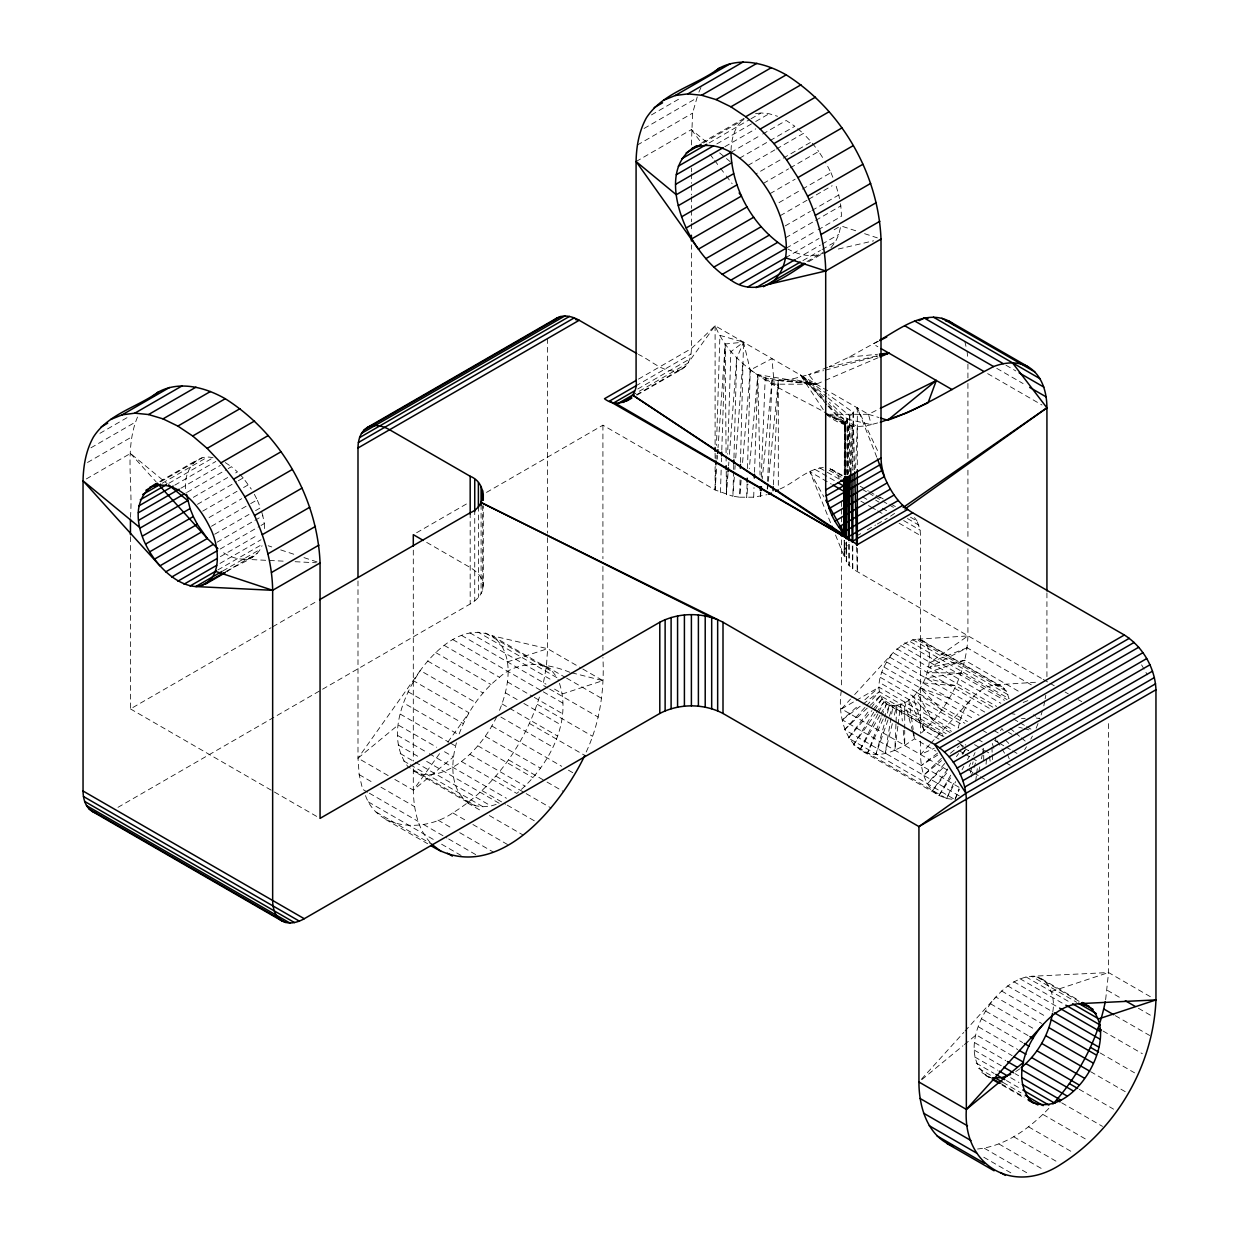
<?xml version="1.0" encoding="UTF-8"?>
<svg xmlns="http://www.w3.org/2000/svg" width="1239" height="1239" viewBox="0 0 1239 1239"><rect width="100%" height="100%" fill="white"/><g stroke="black" fill="none" stroke-linecap="round" stroke-linejoin="round"><path stroke-width="0.75" stroke-dasharray="5 3.75" d="M844.301 474.614L844.409 422.84L857.311 407.848L877.739 451.104M844.332 474.847L844.409 422.84L828.876 405.958M852.804 545.764L852.757 568.98L1041.984 678.693M852.99 470.293L853.129 412.246L828.318 394.73M849.18 544.432L849.087 565.526L852.757 568.98L852.293 546.012M849.489 471.517L849.722 415.87L827.977 397.843M848.808 544.293L849.087 565.526L846.407 561.794L846.5 542.465M846.841 474.831L847.12 418.797L829.263 402.056M846.407 561.794L846.129 542.496L846.407 561.794L844.224 553.818L844.828 540.204M845.277 475.126L845.633 425.349L844.363 424.388C800.58 394.095 737.437 379.475 715.104 325.749L691.393 348.562L636.087 380.481M847.491 474.243L848.235 425.86L826.32 414.291L800.425 375.014L826.769 393.63M740.086 479.834L739.714 497.195L753.684 497.195L766.987 494.702M740.473 462.472L743.539 342.165L719.921 335.351L716.483 445.513M850.93 472.477L852.153 426.061L826.32 414.291L871.218 424.636L878.513 422.685M733.581 471.362L732.884 496.25L739.714 497.195L741.464 476.008M733.627 469.442L733.782 463.696M733.953 457.95L736.694 358.365L743.539 342.165L725.218 343.993L718.031 447.713M747.071 484L746.699 497.52L747.922 484.077M747.504 468.543L750.23 370.043L743.539 342.165L730.855 351.675L727.665 454.109M734.309 477.092L732.884 496.25L715.104 489.963L715.817 466.762M716.065 459.034L716.188 455.178M728.005 473.577L726.41 494.702L727.123 471.501M720.432 492.58L721.175 469.426M721.423 461.713L721.547 457.857M721.795 450.129L725.218 343.993L726.085 454.124M753.684 497.195L754.009 487.624M754.536 472.307L757.834 374.658L816.315 384.183L823.393 381.147M760.421 492.394L760.514 496.25L760.669 492.441M761.273 477.17L765.206 377.926L757.834 374.658L749.316 468.729M855.607 468.063L857.311 426.092L828.039 414.941M767.251 488.956L767.499 483.225M767.591 481.305L772.114 379.862L765.206 377.926L816.315 384.183L808.633 374.643L792.201 379.026L778.309 380.481L772.114 379.862L762.217 479.075M895.967 723.948L894.821 750.215C853.33 768.536 835.38 723.514 841.513 689.705M896.045 722.074L896.773 705.192C937.009 699.338 944.861 605.081 893.056 652.736L851.812 697.665M773.337 484.852L778.309 380.481L816.315 384.183L792.201 379.026M426.665 761.412L499.456 803.43L491.016 805.97L482.993 806.759L475.59 805.799L408.049 766.802C386.026 737.871 402.396 697.387 420.284 670.531C435.834 649.159 463.525 623.202 491.898 635.7L547.204 667.635L552.842 672.003L557.38 677.919L477.898 632.045M499.487 710.35C509.074 687.242 515.486 652.597 491.898 635.7L547.607 648.694L581.122 668.053M547.994 688.11L542.961 685.198L546.43 666.489L547.607 648.694L547.607 535.031M475.59 805.799L468.992 803.089L413.687 771.169C429.623 779.625 448.255 771.448 461.45 761.505L516.756 793.44C548.443 767.158 574.184 720.525 558.046 679.39M586.217 751.949C600.001 722.476 604.539 689.705 602.913 657.398M942.523 736.167L886.551 703.86C871.11 690.34 882.276 665.854 893.056 652.736L991.789 709.73M921.491 732.899C948.393 708.166 966.73 672.777 967.922 635.932L967.922 547.266M989.078 1077.558C950.871 1051.942 993.57 978.469 1031.669 976.286L1108.549 972.553L1151.046 997.085M1052.763 1011.907C1055.566 997.302 1049.479 976.317 1031.669 976.286L1076.722 1002.305M1105.637 999.703L1108.549 972.553L1108.549 720.99M486.478 492.41L602.913 425.194L715.104 489.963L716.7 466.917M717.226 459.235L717.489 455.394M130.451 517.329C133.162 483.907 124.148 447.79 137.947 416.025M691.393 144.963L692.57 113.152L698.177 93.73M636.892 395.133L682.131 369.021C689.07 364.793 691.362 356.213 691.393 348.562L691.393 244.842M731.041 150.492C731.351 138.923 734.557 126.022 744.283 118.789M734.866 469.442L735.145 465.601M735.718 457.95L742.641 364.096M728.578 465.895L728.873 462.054M729.446 454.372L736.694 358.365M742.579 462.519L750.23 370.043L771.974 358.582L774.174 384.183L816.315 384.183L772.114 379.862M986.058 764.169L986.569 758.423M760.514 496.25L760.885 492.441M767.561 488.987L768.118 483.287M768.304 481.382L778.309 380.481L778.309 488.042M897.872 726.193L894.821 750.215L904.718 745.398L914.599 738.785L936.003 751.144M898.105 724.35L900.691 704.015L902.333 720.943M975.713 781.035L976.409 775.506M976.642 773.647L977.354 768.103M117.984 807.332L470.185 603.997C476.798 600.141 483.071 593.868 483.272 585.753L483.272 505.915M456.448 742.796C450.857 762.744 449.571 790.157 468.992 803.089M1043.827 705.874L1044.818 700.531M1045.158 698.75L1045.809 695.187M978.779 771.758L979.91 766.198M981.427 758.795L982.202 755.093M982.573 753.235L983.72 747.675L983.72 753.327M830.951 247.707L835.473 241.791L838.803 234.45L840.832 225.87L857.264 231.275M892.312 723.622L885.173 753.111L893.056 705.564L896.773 705.192L894.093 716.25M970.431 772.919L973.111 761.861M365.474 795.608C378.576 831.338 425.395 831.927 452.793 812.908C495.77 786.393 526.079 741.867 540.374 693.917M1041.116 714.996L1042.742 709.529M971.082 776.899L973.374 769.636M973.947 767.808L976.255 760.545M877.955 713.834L860.021 749.827L939.023 795.438L946.565 798.52L955.021 799.62L958.816 788.856M881.13 717.877L867.563 752.909L883.314 718.775M881.812 716.127L886.551 703.86L893.056 705.564L876.019 754.009L889.617 705.115L884.104 717.071M569.925 672.312C547.003 663.128 519.234 659.241 499.456 677.284C480.686 692.012 466.964 712.518 458.833 734.82L403.527 702.885M1036.145 728.222L1038.096 723.437M844.766 549.775L849.087 542.109M955.021 799.62L959.466 789.166M969.115 766.492L970.586 763.007M973.56 756.038L975.047 752.553M227.047 571.675C238.151 562.862 256.349 560.229 262.033 545.733M698.889 92.166L701.011 87.442M873.758 712.162L853.578 744.84L946.565 798.52L954.448 781.453M878.807 712.115L883.934 701.832L943.932 736.477M461.45 761.505C476.566 749.657 488.445 733.968 496.731 716.684M1030.817 739.172L1032.428 736.059M946.565 798.52L955.672 781.608M962.037 769.775L963.865 766.399M967.504 759.631L969.332 756.255M860.021 749.827L879.922 715.352M880.867 713.71L886.551 703.86M920.515 741.077C919.741 760.297 920.747 784.148 939.023 795.438L951.351 774.096M962.718 754.396L965.568 749.471L968.619 750.726L963.694 747.876M874.765 710.52L881.827 699.09L945.729 735.966M1024.638 749.734L1026.527 746.776M939.023 795.438L950.654 777.875M853.578 744.84L875.261 714.129M876.345 712.58L883.934 701.832M947.758 768.954L932.58 790.451L947.897 771.432M956.431 756.657L958.599 753.591M367.658 792.217L362.624 789.32L359.155 774.623L357.994 758.175L420.284 670.531L475.59 702.467M430.289 842.535C417.419 828.38 413.687 808.664 413.299 790.095L441.146 751.438M447.837 742.161L468.992 712.781L413.687 680.861M827.714 390.765L715.104 325.749L687.955 363.135L632.649 395.055M953.38 798.675L848.39 738.057L870.041 709.297M871.172 707.794L880.294 695.683L946.162 733.705M1035.463 682.286L995.382 684.888C974.69 687.413 961.603 709.002 958.351 728.036L879.349 682.426M962.022 753.87L965.568 749.471M848.39 738.057L871.931 710.628M873.17 709.188L881.827 699.09M944.738 763.472L927.407 783.683L944.521 766.229M921.491 1079.184L963.772 1032.428M965.057 1031.018L995.8 997.008L1041.581 1023.429M959.249 795.872L844.595 729.678L865.194 707.175M866.479 705.765L879.349 691.703L950.127 732.559M947.51 770.1L841.513 708.909L850.527 699.075M929.529 744.685L920.515 754.52L934.268 748.263M930.814 743.292L972.057 698.347M977.571 1149.002C1005.836 1146.044 1030.167 1127.893 1049.278 1107.898M844.595 729.678L880.294 695.683M941.454 758.283L923.613 775.289L941.485 760.607M959.017 787.276L842.288 719.874L859.246 704.805M864.899 699.787L879.04 687.242L953.101 730.003M388.163 775.583L357.994 758.175L398.168 724.985L436.717 747.241M394.854 779.455L413.299 790.095L453.474 756.905L443.423 751.097M950.406 753.266L959.342 745.924M921.862 1079.603L962.966 1045.762M964.422 1044.554L976.177 1034.89L1012.124 1055.643M213.062 457.764C192.959 452.56 182.133 476.132 186.237 492.812M842.288 719.874L861.554 705.223M863.041 704.093L879.349 691.703M937.598 753.095L921.289 765.485L938.713 754.396M890.485 516.229L895.224 512.946M1019.914 1068.777L1013.734 1072.897L1018.644 1075.731M99.925 433.325L129.352 416.335M651.451 114.902L681.62 97.478M90.958 447.79L135.097 422.313M644.079 128.453L696.039 98.454M87.489 462.488L131.628 437.011M637.264 145.087L692.57 113.152M86.327 478.935L130.451 453.459L167.141 483.675M636.087 161.535L691.393 129.599L706.276 141.896M701.847 142.733L743.741 118.541M703.411 142.934L743.648 119.718M709.142 142.934L749.363 119.718M751.035 118.758L761.102 112.95L769.109 113.74L777.55 116.28M716.839 143.91L754.024 122.444M755.713 121.484L769.109 113.74M724.877 146.682L755.759 128.856M159.738 481.522L197.326 459.824M160.605 481.816L202.034 457.888M730.902 152.412L761.071 134.989M762.744 134.029L786.207 120.477L794.849 126.27L769.713 140.781M162.278 483.21L207.331 457.206M168.922 483.256L211.42 458.709M739.544 158.189L768.041 141.742M174.807 485.146L215.818 461.466M180.848 488.228L220.356 465.415M747.984 165.406L774.809 149.919M776.481 148.959L803.29 133.471L811.313 141.943L756.007 173.863M187.306 492.193L226.536 469.55M228.177 468.605L231.445 466.716L237.47 471.858L234.202 473.747M193.33 497.35L227.666 477.526M197.419 504.335L236.649 481.692M238.291 480.747L243.2 477.913L251.316 489.126M763.41 183.372L788.546 168.86M790.219 167.9L818.716 151.452L823.424 158.809M202.716 511.118L237.036 491.31M243.572 487.531L248.481 484.697M209.066 517.546L241.744 498.682M770.008 193.687L795.144 179.175M211.451 526.265L249.039 504.552M250.681 503.607L257.216 499.844L253.19 492.069M778.99 202.638L800.781 190.047M802.454 189.087L830.951 172.639L825.313 161.767M214.688 534.241L249.024 514.417M255.559 510.638L260.453 507.804L257.216 499.844M780.167 215.725L806.992 200.253M808.664 199.278L832.128 185.742M217.057 542.217L262.823 515.796L261.414 511.01M220.139 549.063L259.369 526.42M261.011 525.475L264.279 523.586L262.823 515.796M785.17 225.932L810.306 211.42M811.979 210.46L838.803 194.972L835.473 183.806M220.356 556.636L258.223 534.783M220 563.42L261.011 539.755M785.526 237.811L814.008 221.363M815.68 220.403L840.832 205.891L839.81 200.439M217.847 569.955L261.197 544.928M222.865 570.931L260.453 549.233M225.591 571.721L257.216 553.461M786.207 248.203L816.362 230.779M818.05 229.819L841.513 216.267L840.832 205.891M785.526 257.805L819.041 238.446M834.126 229.742L840.832 225.87M796.584 258.812L820.357 245.09M822.046 244.114L838.803 234.45M802.934 260.577L820.388 250.495M822.077 249.519L835.473 241.791M806.976 261.553L822.572 252.555M808.556 261.754L821.953 254.01M635.7 385.964L691.006 354.044M637.713 389.031L689.844 358.938M636.474 394.745L685.353 366.512M416.614 532.739L468.187 502.972M130.451 536.673L130.451 708.909L271.031 627.739M272.704 626.779L317.881 600.683M878.095 341.112L849.087 357.126L829.247 366.558M779.966 489.002C794.88 482.591 807.41 468.667 824.245 467.413M857.311 535.573L860.64 533.653M867.285 529.812L875.601 525.011M877.274 524.051L887.248 518.289M841.513 708.909L854.554 701.367M856.195 700.422L879.04 687.242M1031.328 684.857L967.132 647.796L929.126 667.48L964.825 660.263L1020.781 692.57M878.219 341.391L873.108 343.993L877.847 346.734M828.241 414.291L868.462 414.291L878.637 409.211M825.159 380.388L878.281 357.668M825.313 252.075C813.481 258.502 799.109 255.311 787.927 249.039M682.131 369.021C666.272 376.47 651.652 360.208 638.41 354.462M253.19 556.574C242.457 562.289 229.711 557.395 220.619 550.72M967.132 647.796L930.071 662.416L967.922 635.932L916.364 639.262L1006.595 691.362L1009.073 698.75L908.729 640.811M1023.197 702.451L1028.494 700.36M827.606 367.348L808.633 374.643L823.579 370.647M964.825 660.263L927.593 672.669L961.03 673.04L1007.121 699.648M1051.307 991.51L1108.549 972.553M507.417 661.905L547.607 648.694M582.795 669.014L602.913 680.629L562.723 693.84L552.671 688.032M825.437 370.136L877.708 356.12M838.307 249.039L873.588 240.815M829.464 366.914L877.77 355.701M961.03 673.04L925.487 677.857L955.842 685.787L993.709 707.655M755.542 113.663L761.102 112.95M849.087 357.126L877.537 354.261M826.32 414.291C839.051 425.55 855.003 428.849 871.218 424.636L868.462 414.291L828.86 391.431M1021.463 718.45L1025.164 718.481M243.2 559.192L285.481 561.252M295.083 561.716L316.224 562.754M922.869 682.906L955.842 685.787M995.382 684.888L1001.871 686.576L1006.595 691.362M1010.017 713.416L1015.639 714.407M1036.284 718.001L1040.032 718.651L1033.45 714.841M571.752 672.777L602.913 680.629M1018.783 727.2L1022.345 728.129M1024.142 728.609L1029.485 730.003M868.462 414.291L878.916 417.543M864.574 233.675L877.351 237.873M268.197 545.764L271.775 546.941M280.711 549.899L295.021 554.638M303.973 557.612L318.284 562.336M949.399 698.223L919.803 687.691L941.857 710.009L964.902 723.313M842.133 475.203L828.473 467.955L843.294 476.504M540.607 664.925L547.204 667.635M985.81 1075.669L990.519 1077.605M1005.975 365.226L1015.841 370.926M996.76 368.37L1023.104 383.579M987.669 373.636L1041.984 404.998M879.984 497.056L883.268 498.961M860.16 486.246L868.384 491M869.623 491.713L874.966 494.795M876.205 495.523L881.564 498.605M891.027 504.072L895.967 506.921M829.185 470.262L841.358 477.278M862.112 489.266L867.687 492.487M868.694 493.06L873.634 495.91M875.276 496.87L881.858 500.664M882.509 501.036L887.434 503.886M889.091 504.846L895.023 508.269M910.479 517.19L917.061 521L920.128 530.091L920.515 535.573L920.515 733.395M819.676 467.862L839.423 479.261M875.632 500.169L878.931 502.074M907.444 518.537L918.966 525.181M814.844 469.302L836.248 481.661M862.514 496.824L867.517 499.72M882.261 508.238L887.263 511.118M903.665 520.581L920.128 530.091M830.533 522.688L809.903 471.718L831.307 484.062M860.935 501.176L870.8 506.875M871.141 507.061L876.066 509.91M877.723 510.871L882.648 513.72M899.111 523.214L920.515 535.573M1043.223 679.406L1048.256 682.302M1049.929 683.262L1054.947 686.174M1064.998 691.966L1068.343 693.902M1078.395 699.71L1081.74 701.646M922.869 640.966L1001.871 686.576M919.803 639.711L1004.488 688.605M912.647 639.634L1008.143 694.769M904.718 642.762L1004.457 700.36M900.691 645.457L1000.849 703.272M896.773 648.802L996.621 706.447M1013.456 719.054L1018.396 721.903M1020.038 722.848L1024.978 725.698M1026.62 726.658L1031.56 729.508M889.617 657.15L984.742 712.053M886.551 661.936L979.027 715.321M1008.5 732.342L1011.953 734.324M883.934 666.985L974.117 719.054M993.864 730.452L998.804 733.302L1001.871 728.517L1003.977 731.521M881.827 672.158L967.396 721.563M982.202 730.112L987.142 732.961M994.53 740.426L997.829 742.316M999.47 743.276L1004.411 746.126M1006.053 747.071L1010.993 749.92M1012.635 750.88L1017.575 753.73M880.294 677.346L962.022 724.536M977.865 739.296L982.79 742.146M939.054 739.11L924.248 730.545L912.647 696.039L933.401 720.881L951.506 731.335M974.551 744.639L982.79 749.394M984.432 750.338L989.372 753.188M1005.82 762.697L1010.761 765.547M957.67 740.349L965.909 745.104M960.535 744.531L963.834 746.42M958.8 750.509L963.741 753.358M965.398 754.303L970.323 757.153M971.98 758.113L976.921 760.963M967.272 769.202L972.212 772.052M973.854 772.997L978.795 775.846M980.436 776.807L985.377 779.656M426.681 542.388L470.185 567.508C476.798 571.365 483.071 577.622 483.272 585.753M546.43 666.489L564.876 677.144M566.548 678.105L601.736 698.424M1107.372 990.348L1122.085 998.851M1138.44 1008.283L1151.511 1015.841M485.301 633.005L552.842 672.003M469.891 632.835L552.315 680.428M461.45 635.359L545.965 684.16M549.667 689.07L598.267 717.133M1115.348 1015.67L1149.668 1035.479M1041.674 978.903L1079.262 1000.616M452.793 639.572L541.613 690.851M543.302 691.827L563.404 703.427M1036.966 976.982L1080.021 1001.84M1025.938 976.859L1070.078 1002.336M444.151 645.349L499.456 677.284M507.417 681.884L532.553 696.395M534.241 697.371L562.723 713.819M1019.914 978.671L1064.193 1004.24M537.277 704.356L592.583 736.291M1103.113 1031.049L1142.343 1053.708M1013.734 981.675L1061.142 1009.042M435.71 652.566L491.016 684.501M505.388 692.802L517.128 699.57M523.834 703.442L560.694 724.738M1007.555 985.81L1051.694 1011.287M1001.53 990.952L1045.67 1016.429M427.687 661.022L482.993 692.957M502.074 703.969L557.38 735.904M529.502 723.499L584.808 755.434M1100.247 1053.011L1134.568 1072.835M500.897 717.071L552.842 747.071M990.519 1003.791L1034.658 1029.268M491.898 726.008L561.732 766.322M568.438 770.193L575.144 774.065M985.81 1011.163L1028.308 1035.696M1090.583 1071.658L1126.545 1092.426M981.784 1018.923L1022.64 1042.526M408.049 691.734L463.355 723.653M485.301 736.322L540.607 768.257M978.547 1026.899L1017.777 1049.557M508.517 759.832L545.392 781.112M547.065 782.088L563.822 791.752M1079.277 1089.344L1113.598 1109.168M477.898 745.832L533.204 777.767M974.721 1042.68L1005.774 1060.615M400.197 714.067L448.797 742.13M450.469 743.09L455.503 746.002M469.891 754.303L525.197 786.223M974.241 1050.099L1002.026 1066.144M495.832 776.125L551.138 808.06M1061.684 1102.818L1102.555 1126.406M974.721 1056.944L997.612 1070.171M1010.683 1077.713L1019 1082.514M976.177 1063.077L994.143 1073.454M1006.44 1080.547L1021.153 1089.05M978.547 1068.312L993.26 1076.815M1003.063 1082.468L1021.044 1092.86M981.784 1072.556L991.587 1078.209M1001.391 1083.877L1024.281 1097.088M397.487 735.362L427.656 752.785M429.329 753.746L506.426 798.257M1002.15 1085.101L1023.399 1097.382M482.095 790.637L505.558 804.188M507.231 805.149L537.401 822.572M1043.037 1114.496L1087.176 1139.973M398.168 744.964L419.959 757.54M400.197 753.529L413.609 761.273M415.282 762.248L491.016 805.97M403.527 760.87L408.545 763.782M410.217 764.742L482.993 806.759M467.63 802.996L482.714 811.7M489.42 815.572L522.935 834.931M1028.571 1126.855L1072.711 1152.332M452.793 812.908L466.205 820.652M472.911 824.524L508.098 844.843M1013.734 1136.767L1057.874 1162.244M359.155 774.623L374.24 783.327M380.946 787.199L414.461 806.558M437.971 820.125L453.056 828.829M459.746 832.701L493.277 852.045M998.913 1143.984L1043.037 1169.461M369.33 793.192L417.93 821.256M423.506 824.462L446.969 838.013M448.642 838.973L478.812 856.397M984.447 1148.321L1028.571 1173.798M368.324 801.896L434.889 840.336M441.595 844.208L463.386 856.784M983.781 1157.226L1013.192 1174.216M376.098 812.056L431.404 843.991M385.763 819.552L427.656 843.744M130.451 708.909L320.065 818.375M750.23 370.043L774.174 384.183M225.266 462.581L231.445 466.716M941.857 710.009L916.364 692.105L933.401 720.881M832.252 469.504L835.473 471.997L839.33 478.177M719.673 152.955L730.096 161.566M826.785 404.642L800.425 375.014L826.521 396.635M1010.11 728.253L1014.338 731.846M1015.748 733.054L1019.96 736.647M1021.37 737.84L1025.598 741.433M797.668 128.67L803.29 133.471M823.703 400.336L800.425 375.014L823.765 396.898M1005.294 739.869L1009.196 743.803M800.425 375.014L826.847 402.117M828.179 403.48L845.354 421.105L845.741 473.143M239.762 474.289L243.2 477.913M130.451 453.459L156.083 481.801M828.039 406.051L844.363 424.388M812.366 143.29L818.716 151.452M914.475 517.608L917.061 521M960.845 744.701L962.951 747.458M691.393 129.599L700.716 141.974M710.024 154.333L713.525 158.964M714.686 160.512L719.332 166.692M720.509 168.241L725.156 174.42M726.317 175.953L732.141 183.682M997.271 740.922L1001.05 747.303M1001.995 748.914L1004.844 753.699M1141.584 664.863L1147.329 674.821M809.903 471.718L823.904 496.854M924.248 730.545L908.729 699.385L913.205 729.415M1007.4 754.257L1009.553 759.507M830.951 172.639L833.537 179.02M835.52 535L844.766 557.86L844.719 540.498M876.794 457.191L857.311 407.848L857.311 468.357M992.269 743.462L994.7 750.726M912.616 731.444L904.718 702.064L904.718 728.439M913.112 733.287L914.599 738.785L913.484 731.289M964.825 341.468L965.986 346.378M995.382 737.716L996.125 741.371M838.803 194.972L839.469 198.612M989.403 756.255L990.255 761.892M903.246 730.36L904.718 745.398L904.718 730.329M967.132 351.272L967.659 358.582M264.279 523.586L264.759 531.004M991.912 747.225L992.16 752.801M992.253 754.659L992.501 760.235M853.129 412.246L854.631 470.015M856.66 547.034L857.311 572.062L857.311 546.941M757.834 374.658L760.049 475.017M849.722 415.87L850.852 473.283M845.153 474.955L844.409 422.84L844.518 474.552M847.12 418.797L847.879 474.785M848.235 425.86L848.576 473.499M726.1 456.06L726.162 463.789M726.224 471.517L726.41 494.702M852.153 426.061L852.386 469.953M845.633 425.349L845.943 473.159M1046.924 592.877L1046.924 677.687M983.72 755.217L983.72 760.87M967.922 364.173L967.922 381.519M967.922 383.44L967.922 460.536M967.922 470.17L967.922 539.554M841.513 501.485L841.513 507.247M841.513 509.167L841.513 514.928M841.513 516.849L841.513 522.61M841.513 539.894L841.513 687.784M715.104 325.749L715.104 445.529M715.104 453.257L715.104 459.049M715.104 466.778L715.104 489.963M691.393 168.024L691.393 171.865M691.393 173.785L691.393 183.387M691.393 185.308L691.393 194.91M691.393 196.831L691.393 208.353M691.393 210.274L691.393 221.796M691.393 223.717L691.393 231.399M602.913 425.194L602.913 558.712M602.913 566.455L602.913 655.462M547.607 338.526L547.607 533.111M482.714 505.682L482.714 589.779M481.088 504.397L481.088 593.713M478.393 506.24L478.393 597.461M474.738 509.678L474.738 600.915M470.185 512.76L470.185 603.997M413.299 550.147L413.299 761.071M413.299 768.815L413.299 790.095M357.994 580.921L357.994 758.175M844.239 540.297L844.224 553.818L844.239 540.328M846.469 541.97L846.407 545.841L846.376 542.016"/><path stroke-width="1.5" d="M844.301 478.486L844.239 536.425L844.317 478.703M852.819 541.892L852.974 474.165M849.195 538.671L849.474 475.358M846.516 538.609L846.826 476.767M740.349 468.265L740.426 464.408M733.782 463.696L733.891 459.87M747.132 482.064L747.241 478.208M715.879 464.826L716.003 460.97M721.609 455.921L721.733 452.065M754.334 478.053L754.474 474.227M760.731 490.52L760.885 486.71M773.059 490.659L773.244 486.788M1028.308 1100.201C1072.804 1126.793 1130.355 1026.016 1082.53 1002.506M717.629 453.474L717.892 449.633M877.491 458.957C884.708 479.106 893.118 501.361 912.616 512.76L1124.346 635.003C1142.776 646.681 1155.058 667.945 1155.956 689.751L918.935 826.583L723.003 713.463C703.675 703.334 679.127 703.334 659.798 713.463L304.267 918.719C297.623 922.528 289.043 924.836 281.919 920.933L92.306 811.468C85.367 807.239 83.09 798.659 83.044 791.009L83.044 480.825C83.338 465.694 85.971 450.454 93.39 437.104C107.979 413.996 137.095 407.352 158.22 392.082C179.593 380.404 205.318 387.327 225.266 398.726C280.572 433.743 317.385 497.52 320.065 562.94L272.657 590.306L195.793 586.558C156.439 583.848 112.594 507.216 156.47 483.411M221.951 571.458L195.793 586.558C224.058 583.631 219.644 545.532 209.809 527.21C199.464 505.853 176.666 477.232 149.919 487.19M357.994 577.08L357.994 447.991C358.025 440.341 360.317 431.761 367.24 427.532L556.869 318.067C563.993 314.164 572.557 316.472 579.202 320.282L636.769 353.502M805.195 263.69C783.962 277.892 756.146 298.351 730.902 280.138C714.392 270.226 701.522 255.28 691.796 238.848C676.231 211.977 662.648 164.013 696.814 145.629M636.335 380.342L604.493 398.726C618.431 409.861 638.766 398.137 636.087 380.481L636.087 161.535C636.366 146.403 639.014 131.164 646.417 117.798C662.973 92.352 695.9 85.63 719.162 68.222C740.535 56.545 766.26 63.468 786.207 74.867C841.513 109.884 878.327 173.661 881.006 239.081L825.701 271L770.008 284.01C798.024 262.188 784.473 219.768 770.008 193.687C754.659 168.117 724.691 135.19 691.796 148.541M728.145 471.656L728.439 467.815M761.087 490.536L761.458 486.71M367.24 427.532C374.379 423.645 382.944 425.953 389.588 429.747L470.185 476.272C486.803 482.792 486.803 506.255 470.185 512.76L319.569 599.722M1021.122 1067.739C1037.585 1054.219 1048.984 1034.488 1052.469 1013.456M1053.026 1103.934C1078.875 1075.189 1097.769 1039.598 1105.296 1001.577M1155.956 689.751L1155.956 999.919L1079.076 1003.667C1041.271 1006.595 1001.577 1073.872 1033.202 1103.035M880.325 408.374L936.312 380.481L928.104 402.737L906.607 412.959L880.34 422.205M584.808 755.434C559.858 807.611 495.337 886.52 431.002 845.679M1072.556 1003.776L1098.714 1018.876L1155.956 999.919C1153.277 1065.339 1116.447 1129.116 1061.142 1164.133C1013.889 1195.681 962.641 1166.085 966.343 1109.401L1043.207 1024.374M1155.553 683.804L965.94 793.285L918.935 826.583L918.935 1082.019L966.343 1109.401L1023.569 1062.257L1013.765 1056.588M880.666 418.085L887.651 420.253L936.312 380.481M152.707 396.356L158.22 392.082M715.027 71.428L719.162 68.222M553.647 320.56L556.869 318.067M904.919 509.028L1046.924 407.848C1046.862 392.546 1042.278 375.386 1028.416 366.93L949.399 321.319C925.022 308.681 900.072 328.846 879.767 340.152M903.138 507.479L1046.924 407.848L1012.418 362.748L933.401 317.138M101.164 426.944L107.7 423.165M110.813 419.448L122.134 414.833L169.542 387.466M654.192 107.638L662.571 102.806M663.856 100.158L675.178 95.527L730.483 63.607M122.134 414.833L134.819 413.176L182.226 385.809M675.178 95.527L687.862 93.885L743.168 61.95M134.819 413.176L148.556 414.538L195.963 387.172M687.862 93.885L701.599 95.248L756.905 63.313M148.556 414.538L163.021 418.875L210.429 391.509M701.599 95.248L716.065 99.585L771.37 67.649M163.021 418.875L177.858 426.092L225.266 398.726M716.065 99.585L730.902 106.802L786.207 74.867M177.858 426.092L192.695 436.004L240.087 408.638M730.902 106.802L745.723 116.714L801.029 84.779M686.158 152.908L701.243 144.189M681.62 158.824L706.757 144.313M678.306 166.165L713.494 145.846M676.277 174.745L723.204 147.658M192.695 436.004L207.161 448.363L254.553 420.997M745.723 116.714L760.188 129.073L815.494 97.138M145.892 490.303L157.338 483.706M675.596 184.348L730.902 152.412C732.466 190.574 753.932 227.775 786.207 248.203L730.902 280.138M142.655 494.531L160.636 484.155M140.286 499.782L166.444 484.681M731.583 162.789L676.277 194.724L636.087 161.535L698.393 249.163L753.699 217.243M138.845 505.899L173.166 486.091M207.161 448.363L220.898 462.875L268.305 435.509M760.188 129.073L773.941 143.585L829.247 111.649M138.35 512.76L179.221 489.173M678.306 205.643L733.612 173.708M138.845 520.179L184.611 493.757M681.62 216.81L736.926 184.89M220.898 462.875L233.582 479.168L280.99 451.801M773.941 143.585L786.626 159.877L841.931 127.942M142.655 535.96L190.063 508.579L186.531 494.361M686.158 227.976L741.464 196.041L739.125 192.959M145.892 543.921L193.299 516.555L190.063 508.579M149.919 551.696L197.326 524.329L207.331 538.485L217.878 548.66M233.582 479.168L244.904 496.854L292.296 469.488M691.796 238.848L747.102 206.913M786.626 159.877L797.931 177.564L853.237 145.629M364.034 430.026L560.632 316.518M361.432 433.418L564.86 315.976M359.542 437.615L569.444 316.425M154.643 559.068L202.034 531.701M358.381 442.509L574.261 317.865M357.994 447.991L579.202 320.282L575.485 319.523M281.919 920.933C274.981 916.721 272.704 908.141 272.657 900.474L272.657 590.306C272.27 564.365 265.115 539.042 254.553 515.501L301.96 488.135M912.616 512.76L857.311 544.695C838.865 533.018 826.599 511.753 825.701 489.963L825.701 271C825.313 245.074 818.158 219.752 807.596 196.211L862.902 164.276M705.796 258.672L761.102 226.752M165.654 571.907L213.062 544.525M171.679 577.049L217.445 550.627M713.803 267.144L769.109 235.209M177.858 581.184L217.088 558.526M262.327 534.644L309.735 507.262M815.37 215.338L870.676 183.418M184.038 584.188L216.732 565.309M722.244 274.346L777.55 242.426M190.063 586.001L216.221 570.9M201.074 585.877L223.965 572.666M205.798 583.941L225.405 572.619M268.027 553.802L315.434 526.42M821.07 234.496L876.376 202.577M739.544 284.335L786.471 257.247M747.984 286.875L783.187 266.555M783.497 266.37L795.221 259.601M756.007 287.665L800.286 262.095M763.41 286.705L804.126 263.195M271.496 572.511L318.903 545.129M824.539 253.205L879.845 221.285M636.242 385.654L609.433 401.142L852.37 541.397L907.66 509.461M634.368 390.966L614.25 402.582L852.37 541.397L632.649 395.055L847.538 537.261L902.844 505.342M618.834 403.031L633.919 394.327M623.062 402.489L631.441 397.642M626.841 400.94L631.859 398.044M887.651 420.253C925.223 406.872 958.49 384.864 993.601 366.558C1004.705 362.284 1017.653 361.014 1028.416 366.93M825.701 489.963L881.006 458.027L881.006 239.081M826.088 495.894L881.394 463.959L881.006 458.027M827.249 502.12L882.555 470.201L881.394 463.959M829.154 508.517L884.46 476.581L882.555 470.201M831.741 514.897L887.047 482.962M966.343 1109.401L966.343 799.217C965.444 777.411 953.163 756.162 934.733 744.484L723.003 622.241C703.675 612.112 679.127 612.112 659.798 622.241L320.065 818.375L320.065 562.94M834.962 521.108L890.268 489.173M838.726 526.993L894.031 495.073M842.954 532.429L898.26 500.51M1124.346 635.003L934.733 744.484L965.94 793.285M939.673 747.783L1129.287 638.317M944.505 751.903L1134.119 642.437M949.074 756.735L1138.687 647.269M953.302 762.171L1142.916 652.705M957.081 768.072L1146.695 658.59M960.302 774.282L1149.916 664.816M962.889 780.663L1152.502 671.182M964.794 787.044L1154.407 677.578M879.922 340.539L886.737 337.07M919.137 320.638L924.248 318.036L927.841 318.516M775.629 491.279L778.309 489.963M1010.652 1074.414L1001.53 1077.713L992.284 1077.822M880.062 356.909L888.905 353.115L879.427 354.075M768.49 494.175L771.479 493.122M879.582 355.624L888.905 353.115L879.628 355.268M945.806 320.855L949.399 321.319L954.557 325.315M1079.076 1003.667L1089.081 1006.269M785.526 257.805L825.701 271M215.431 571.349L272.657 590.306M918.935 1082.019C918.858 1106.783 927.639 1136.829 953.163 1146.044M92.306 811.468L96.084 813.001M941.857 318.237L1034.844 371.917M1013.703 363.492L1040.032 378.7M924.248 318.036L1003.249 363.662M1019.139 372.831L1043.827 387.079M914.599 320.932L993.601 366.558M1029.686 387.389L1046.15 396.883M904.718 325.749L983.72 371.359M881.006 348.562L952.11 389.604M841.064 480.221L844.363 482.11M837.889 482.606L844.471 486.416M832.949 485.022L844.471 491.666M423.335 540.452L413.299 534.659L413.299 546.275M1125.353 1000.74L1135.172 1006.393M1103.903 1009.057L1113.706 1014.726M1081.662 1002.785L1093.108 1009.398M1078.364 1003.249L1096.345 1013.626M1065.834 1005.185L1100.155 1024.994M1098.219 1028.215L1101.486 1030.105M1059.779 1008.252L1100.65 1031.855M1054.389 1012.836L1100.155 1039.273M1051.307 1019.697L1098.714 1047.063M1090.444 1047.358L1098.606 1052.066M1048.937 1027.673L1096.345 1055.039M1045.701 1035.649L1093.108 1063.016M1029.934 1036.64L1033.202 1038.53M1041.674 1043.424L1089.081 1070.79M1024.281 1043.47L1029.191 1046.305M1036.966 1050.78L1084.357 1078.162M1019.403 1050.502L1025.938 1054.265M1031.669 1057.579L1079.076 1084.946M1069.458 1083.676L1077.636 1088.4M1025.938 1063.62L1073.346 1090.986M1007.415 1061.56L1017.219 1067.213M1021.556 1069.722L1067.321 1096.143M1003.652 1067.089L1013.471 1072.742M1021.912 1077.62L1061.142 1100.278M1056.774 1099.984L1060.057 1101.874M999.238 1071.1L1007.415 1075.824M1022.268 1084.404L1054.962 1103.283M995.784 1074.399L1004.798 1079.603M1022.779 1089.995L1048.937 1105.095M994.886 1077.76L1002.351 1082.065M1025.226 1095.276L1043.207 1105.653M993.229 1079.154L1000.322 1083.258M1028.122 1099.303L1037.926 1104.971M992.346 1079.448L998.882 1083.227M920.097 1098.482L967.504 1125.848M923.566 1113.18L970.973 1140.546M929.265 1125.755L976.673 1153.122M447.341 853.206L452.374 856.103M937.04 1135.915L984.447 1163.282M1000.508 1172.574L1005.418 1175.393M946.704 1143.411L994.096 1170.778M83.044 791.009L304.267 918.719M83.447 796.491L299.327 921.135M84.593 801.385L294.495 922.575M86.498 805.582L289.926 923.024M89.084 808.974L285.698 922.482M431.404 843.991L441.069 851.472M168.612 484.883L187.693 500.602L140.286 527.969L83.044 480.825L159.924 565.851L207.331 538.485L157.353 483.225M825.763 500.2L844.425 533.73M797.931 177.564L807.596 196.211M244.904 496.854L254.553 515.501M193.299 516.555L197.326 524.329M831.958 526.203L833.382 529.719M854.693 471.935L856.598 545.098M760.297 486.602L760.39 490.458M850.852 473.283L852.215 542.186M845.184 476.876L846.036 536.704M847.894 476.721L848.746 540.436M845.772 476.984L846.237 538.671M726.178 465.725L726.209 469.581M844.549 476.845L844.704 536.642M1046.924 407.848L1046.924 590.957M857.311 469.674L857.311 545.021M841.513 526.451L841.513 536.053M723.003 622.241L723.003 713.463M717.66 710.83L717.66 619.608L481.088 502.492L711.682 617.487L711.682 708.723M715.104 447.449L715.104 451.321M705.208 615.938L705.208 707.175M698.393 614.993L698.393 706.23M691.393 235.24L691.393 241.001M691.393 614.683L691.393 705.905M684.408 614.993L684.408 706.23M677.578 615.938L677.578 707.175M671.104 617.487L671.104 708.723M665.126 619.608L665.126 710.83M659.798 622.241L659.798 713.463M483.272 494.516L483.272 500.215M482.714 490.489L482.714 499.983M481.088 486.54L481.088 505.543M478.393 482.807L478.393 507.51M474.738 479.354L474.738 511.661M470.185 476.272L470.185 514.278M130.451 519.265L130.451 534.737"/></g></svg>
